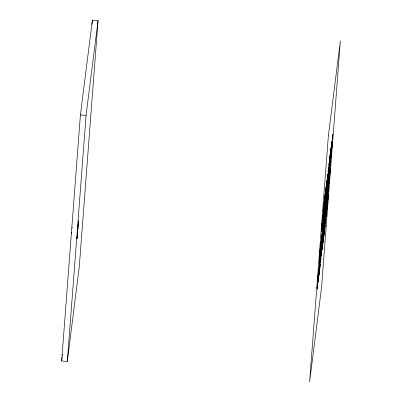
<?xml version="1.0" encoding="UTF-8"?>
<svg xmlns="http://www.w3.org/2000/svg" width="402" height="402" viewBox="0 0 402 402"><rect width="100%" height="100%" fill="white"/><g stroke="black" fill="none" stroke-linecap="round" stroke-linejoin="round"><path stroke-width="0.6" d="M317.223 289.113L317.605 284.45L317.213 289.159M318.183 274.827L317.791 279.465L318.178 274.772M318.354 276.903L317.962 281.541L318.349 276.842M318.866 276.018L319.263 271.315M319.268 271.37L318.881 275.983M321.816 228.663L322.213 223.959L321.821 228.668M321.992 230.743L322.384 226.035M322.173 232.778L322.555 228.11L322.163 232.818M322.394 226.09L322.002 230.703M322.796 214.336L322.399 218.974L322.786 214.281M322.967 216.412L322.56 221.06L322.957 216.356M322.917 225.17L323.298 220.502L322.906 225.215M323.138 218.487L322.741 223.125L323.128 218.432M323.072 227.286L323.469 222.577L323.077 227.291M323.258 229.321L323.64 224.653L323.248 229.361M323.429 231.396L323.811 226.728L323.419 231.436M323.881 210.884L323.484 215.522L323.871 210.824M324.052 212.959L323.655 217.593L324.042 212.899M324.223 215.03L323.816 219.678L324.213 214.975M324.173 223.788L324.555 219.125L324.163 223.834M324.394 217.105L323.997 221.743L324.384 217.05M324.329 225.904L324.726 221.195L324.334 225.909M324.514 227.939L324.896 223.271L324.504 227.984M325.138 209.502L324.741 214.14L325.128 209.442M325.308 211.578L324.911 216.216L325.298 211.517M325.258 220.336L325.645 215.668L325.248 220.376M325.479 213.653L325.072 218.301L325.474 213.593M325.429 222.412L325.816 217.743L325.419 222.452M326.223 206.045L325.826 210.683L326.218 205.99M326.394 208.12L325.997 212.758L326.389 208.065M326.565 210.196L326.168 214.834L326.56 210.135M327.479 204.668L327.087 209.301L327.474 204.608M328.947 165.418L329.168 163.267M329.117 167.493L329.338 165.343M329.856 159.885L330.082 157.74M330.032 161.966L330.253 159.81M330.203 164.036L330.6 159.353L330.389 161.313M330.434 157.313L330.288 160.443M330.384 166.071L330.766 161.403L330.374 166.111M330.776 149.725L331.002 147.579L330.861 150.765M330.962 151.634L331.173 149.655L331.032 152.84M331.132 153.71L331.343 151.73L330.941 156.428L331.153 154.448M331.876 146.102L332.087 144.122L331.685 148.825L331.901 146.846M71.606 233.768L71.727 232.23M61.657 360.986L80.415 114.887L92.39 20.1L98.048 20.577L79.289 266.682L67.32 361.463L61.657 360.986L62.124 357.272M92.053 24.482L92.39 20.1M67.32 361.463L86.078 115.364L98.048 20.577M320.54 246.577L320.846 241.2L319.324 259.174L320.54 246.577L324.977 211.457M324.278 203.703L324.057 205.844L324.444 201.146L324.308 204.337M324.967 195.694L325.188 193.543L325.052 196.734M325.022 196.101L324.791 198.246L325.007 196.266M328.374 170.463L328.595 168.312L328.459 171.503M328.424 170.87L328.198 173.016L328.409 171.036M329.117 162.86L329.338 160.71L329.203 163.895M327.801 180.141L328.022 177.991L327.886 181.181M328.509 171.91L328.283 174.056L328.494 172.076M327.851 180.548L327.625 182.699L327.836 180.719M328.545 172.538L328.68 169.348L328.474 171.332M329.253 164.302L329.027 166.453L329.238 164.473M329.947 156.293L330.168 154.142L330.032 157.333M328.595 172.945L328.369 175.091L328.58 173.111M329.288 164.936L329.419 161.76L329.218 163.73M329.997 156.7L329.771 158.845L329.982 156.865M327.223 189.819L327.449 187.669L327.308 190.86M327.937 181.588L327.71 183.734L327.921 181.754M328.63 173.574L328.766 170.388L328.56 172.373M327.278 190.226L327.052 192.377L327.263 190.397M327.972 182.217L328.107 179.026L327.896 181.011M328.68 173.981L328.454 176.131L328.665 174.151M329.374 165.971L329.514 162.81L329.303 164.77M328.022 182.624L327.796 184.769L328.007 182.789M328.715 174.614L328.856 171.428M329.424 166.378L329.198 168.523L329.409 166.544M330.117 158.368L330.258 155.202L330.047 157.162M330.826 150.132L330.6 152.283L330.811 150.303M326.65 199.498L326.876 197.347L326.736 200.538M327.364 191.267L327.138 193.412L327.349 191.432M328.057 183.257L328.193 180.066L327.982 182.051M328.766 175.021L328.54 177.166M329.459 167.011L329.595 163.82L329.389 165.805M330.168 158.775L329.941 160.921L330.153 158.941M326.705 199.905L326.474 202.055L326.69 200.075M327.399 191.895L327.54 188.714M328.107 183.659L327.881 185.809L328.092 183.83M328.801 175.649L328.936 172.463L328.73 174.448M329.509 167.418L329.283 169.564L329.494 167.584M330.203 159.403L330.338 156.217L330.132 158.202M330.911 151.172L330.685 153.318L330.896 151.338M331.605 143.157L331.826 141.007L331.69 144.197M327.449 192.302L327.223 194.447M328.143 184.292L328.278 181.101L328.067 183.086M328.851 176.056L328.625 178.202L328.836 176.227M329.545 168.046L329.68 164.855L329.474 166.84M330.946 151.8L331.082 148.609L330.876 150.594M331.655 143.564L331.429 145.715M326.791 200.945L326.56 203.09L326.776 201.111M327.484 192.935L327.62 189.744L327.409 191.729M328.193 184.699L327.967 186.845L328.178 184.865M328.886 176.689L329.022 173.498L328.816 175.483M329.595 168.453L329.369 170.599L329.58 168.619M330.997 152.207L330.771 154.353L330.982 152.373M328.228 185.327L328.364 182.141L328.153 184.126M328.936 177.096L328.71 179.242L328.921 177.262M329.63 169.081L329.766 165.895L329.56 167.88M330.338 160.85L330.112 162.996L330.323 161.016M331.74 144.604L331.514 146.75L331.73 144.77M329.68 169.488L329.454 171.639L329.665 169.659M330.374 161.478L330.509 158.293L330.303 160.277M331.082 153.242L330.856 155.393L331.067 153.413M331.776 145.233L331.916 142.052L331.705 144.032M331.117 153.876L331.253 150.685L331.047 152.67M331.826 145.64L331.6 147.785L331.816 145.81M331.861 146.273L331.992 143.097L331.791 145.067M72.064 228.09L72.144 227.205M324.324 204.171C324.952 198.261 323.721 210.839 324.349 204.909M325.067 196.563C325.695 190.659 324.464 203.236 325.092 197.307M329.153 163.433L328.957 165.378M329.323 165.508L329.127 167.448M328.645 173.408L328.851 171.423M330.067 157.906L329.861 159.89M327.323 190.694L327.535 188.709M328.751 175.187L328.545 177.171M330.218 159.237L330.424 157.252M330.238 159.981L330.042 161.921M331.645 143.735L331.439 145.705M326.751 200.372L326.962 198.387L326.645 204.126L327.047 199.422L326.836 201.407M327.434 192.468L327.233 194.437M327.494 192.764C328.127 186.845 326.891 199.422 327.519 193.508M328.901 176.518L329.107 174.533L328.796 180.277L329.193 175.573L328.987 177.558M328.238 185.161C328.871 179.242 327.635 191.814 328.263 185.905M329.645 168.915L329.851 166.93L329.539 172.674L329.936 167.971L329.73 169.956M330.409 162.051L330.213 163.996M62.36 355.413L62.516 354.172M324.404 209.965L324.796 205.301L324.389 210M328.238 189.92L328.625 185.257L328.223 189.955M325.66 208.583L326.052 203.92L325.645 208.618M326.921 207.201L327.308 202.538L326.901 207.241M320.198 258.697L320.585 254.039L320.183 258.737M331.424 152.76L331.027 157.468L331.434 152.785M330.107 170.041L329.71 174.749L330.112 170.046M325.972 195.819L326.364 191.126L325.962 195.829M323.399 214.482L323.786 209.789L323.389 214.492M322.128 222.924L321.731 227.627L322.138 222.949M324.655 213.1L325.042 208.407L324.645 213.115M327.218 201.497L326.816 206.201L327.223 201.523M323.384 221.542L322.987 226.246L323.394 221.567M324.64 220.16L324.243 224.864L324.65 220.185M325.901 218.778L325.499 223.487L325.906 218.804M322.067 238.823L321.67 243.532L322.072 238.828M323.324 237.441L322.927 242.15L323.329 237.446M319.178 270.275L318.781 274.983L319.183 270.305M327.288 178.553L327.68 173.84L327.283 178.548M326.278 190.086L325.876 194.794L326.283 190.091M328.791 187.327L328.394 192.03L328.796 187.332M323.7 208.749L323.303 213.457L323.705 208.754M324.957 207.372L324.56 212.075L324.967 207.377M321.761 244.572L322.153 239.858L321.756 244.567M323.017 243.19L323.409 238.481L323.012 243.185M320.751 256.104L320.354 260.813L320.756 256.109M80.415 114.887L86.078 115.364M317.118 288.018L317.52 283.41L317.123 287.963M317.861 280.415L318.263 275.807L317.861 280.415M318.032 282.49L318.434 277.882L318.032 282.49M318.52 271.772L318.927 267.169L318.52 271.772M318.605 272.812L319.007 268.204L318.605 272.812M318.691 273.847L319.098 269.245L318.691 273.847M319.263 264.169L319.67 259.566L319.263 264.169M319.349 265.209L319.746 260.612L319.349 265.209M319.434 266.245L319.841 261.642L319.434 266.245M319.52 267.28L319.922 262.672L319.52 267.28M319.605 268.32L320.012 263.717L319.605 268.32M319.696 269.355L320.092 264.747L319.696 269.355M320.012 256.566L320.414 251.964L320.012 256.566M320.098 257.602L320.494 252.994L320.098 257.602M320.268 259.677L320.665 255.069L320.268 259.677M320.439 261.752L320.836 257.144L320.439 261.752M320.67 247.923L321.062 243.331L320.67 247.923M320.525 262.787L320.927 258.184L320.525 262.787M320.756 248.964L321.153 244.356L320.756 248.964M320.841 249.999L321.238 245.391L320.841 249.999M320.927 251.034L321.324 246.426L320.927 251.034M321.012 252.074L321.409 247.466L321.012 252.074M321.097 253.109L321.494 248.501L321.097 253.109M321.329 239.285L321.726 234.673L321.329 239.23M321.183 254.149L321.58 249.541L321.183 254.149M321.414 240.321L321.811 235.713L321.414 240.321M321.268 255.185L321.67 250.582L321.268 255.185M321.499 241.356L321.896 236.748L321.499 241.356M321.354 256.22L321.751 251.612L321.354 256.22M321.585 242.396L321.982 237.788L321.585 242.396M321.901 229.607L322.298 224.994L321.901 229.547M321.841 245.506L322.238 240.898L321.841 245.506M322.072 231.678L322.469 227.07L322.072 231.622M321.927 246.542L322.319 241.949L321.927 246.542M322.012 247.582L322.409 242.974L322.012 247.582M322.243 233.753L322.64 229.145L322.243 233.698M322.474 219.929L322.871 215.316L322.474 219.929M322.097 248.617L322.494 244.009L322.097 248.617M322.329 234.793L322.726 230.18L322.329 234.793M322.183 249.657L322.58 245.044L322.183 249.657M322.414 235.828L322.811 231.22L322.414 235.773M322.645 221.999L323.042 217.392L322.645 221.999M322.499 236.863L322.896 232.255L322.499 236.863M322.585 237.904L322.982 233.296L322.585 237.904M322.816 224.075L323.213 219.467L322.816 224.075M322.67 238.939L323.067 234.331L322.67 238.939M323.133 211.286L323.535 206.683L323.133 211.286M322.756 239.979L323.153 235.366L322.756 239.979M323.218 212.321L323.615 207.713L323.218 212.321M322.841 241.014L323.238 236.406L322.841 241.014M323.158 228.225L323.555 223.618L323.158 228.17M323.329 230.301L323.726 225.688L323.329 230.24M323.56 216.472L323.952 211.879L323.56 216.472M323.499 232.371L323.896 227.763L323.499 232.316M323.731 218.547L324.128 213.939L323.731 218.547M323.962 204.718L324.359 200.111L323.962 204.718M323.585 233.411L323.982 228.803L323.585 233.411M323.67 234.446L324.067 229.838L323.67 234.391M323.901 220.618L324.298 216.01L323.901 220.618M323.756 235.487L324.153 230.874L323.756 235.487M324.218 207.829L324.625 203.226L324.218 207.829M323.841 236.522L324.238 231.914L323.841 236.522M324.072 222.693L324.469 218.085L324.072 222.693M324.303 208.869L324.7 204.256L324.303 208.869M324.474 210.939L324.871 206.332L324.474 210.939M324.414 226.844L324.811 222.236L324.414 226.788M324.962 200.226L325.369 195.623L324.962 200.226M324.585 228.919L324.982 224.311L324.585 228.864M324.816 215.09L325.213 210.497L324.816 215.09M325.047 201.261L325.449 196.653L325.047 201.261M324.67 229.954L325.067 225.346L324.67 229.954M325.133 202.301L325.54 197.699L325.133 202.301M324.987 217.165L325.384 212.557L324.987 217.165M325.218 203.337L325.62 198.729L325.218 203.337M325.303 204.377L325.71 199.769L325.303 204.377M325.158 219.241L325.56 214.628L325.158 219.241M325.389 205.412L325.791 200.804L325.389 205.412M325.62 191.583L326.022 186.975L325.62 191.583M325.474 206.447L325.881 201.844L325.474 206.447M325.705 192.623L326.107 188.015L325.705 192.623M325.329 221.311L325.731 216.703L325.329 221.256M325.56 207.487L325.962 202.879L325.56 207.487M325.791 193.658L326.193 189.051L325.791 193.658M325.731 209.563L326.133 204.95L325.731 209.563M326.047 196.769L326.454 192.166L326.047 196.769M325.901 211.633L326.303 207.025L325.901 211.633M326.133 197.809L326.53 193.216L326.133 197.809M326.218 198.844L326.625 194.241L326.218 198.844M326.449 185.015L326.851 180.408L326.449 185.015M326.072 213.708L326.469 209.115L326.072 213.708M326.303 199.884L326.705 195.272L326.303 199.884M326.535 186.056L326.937 181.448L326.535 186.056M326.389 200.92L326.796 196.317L326.389 200.92M326.62 187.091L327.022 182.483L326.62 187.091M326.243 215.784L326.645 211.176L326.243 215.784M326.705 188.131L327.107 183.523L326.705 188.131M326.329 216.819L326.736 212.236L326.329 216.819M326.791 189.166L327.193 184.558L326.791 189.166M326.876 190.201L327.278 185.593L326.876 190.201M326.731 205.07L327.138 200.462L326.731 205.07M326.962 191.241L327.369 186.639L326.962 191.241M327.364 179.488L327.766 174.88L327.364 179.488M326.987 208.181L327.389 203.573L326.987 208.181M327.449 180.523L327.846 175.93L327.449 180.523M327.535 181.563L327.937 176.955L327.535 181.563M327.389 196.427L327.786 191.834L327.389 196.427M327.474 197.462L327.881 192.859L327.474 197.462M327.56 198.503L327.962 193.895L327.56 198.503M327.645 199.538L328.052 194.935L327.645 199.538M328.107 171.885L328.509 167.277L328.112 171.83M327.731 200.578L328.132 195.965L327.731 200.578M328.132 188.824L328.534 184.211L328.132 188.824M328.303 190.895L328.705 186.287L328.303 190.895M328.881 181.217L329.278 176.609L328.881 181.217M328.967 182.257L329.364 177.649L328.967 182.257M329.052 183.292L329.449 178.684L329.052 183.292M329.625 173.614L330.022 169.006L329.625 173.614M330.283 164.971L330.675 160.378L330.283 164.915M332.258 139.052L332.66 134.444L332.258 139.052M332.343 140.087L332.74 135.479L332.343 140.087M77.023 238.24L77.028 238.733L78.556 220.768L77.023 238.24M328.369 135.796L309.61 381.9L321.585 287.113L340.343 41.014L328.369 135.796"/></g></svg>
